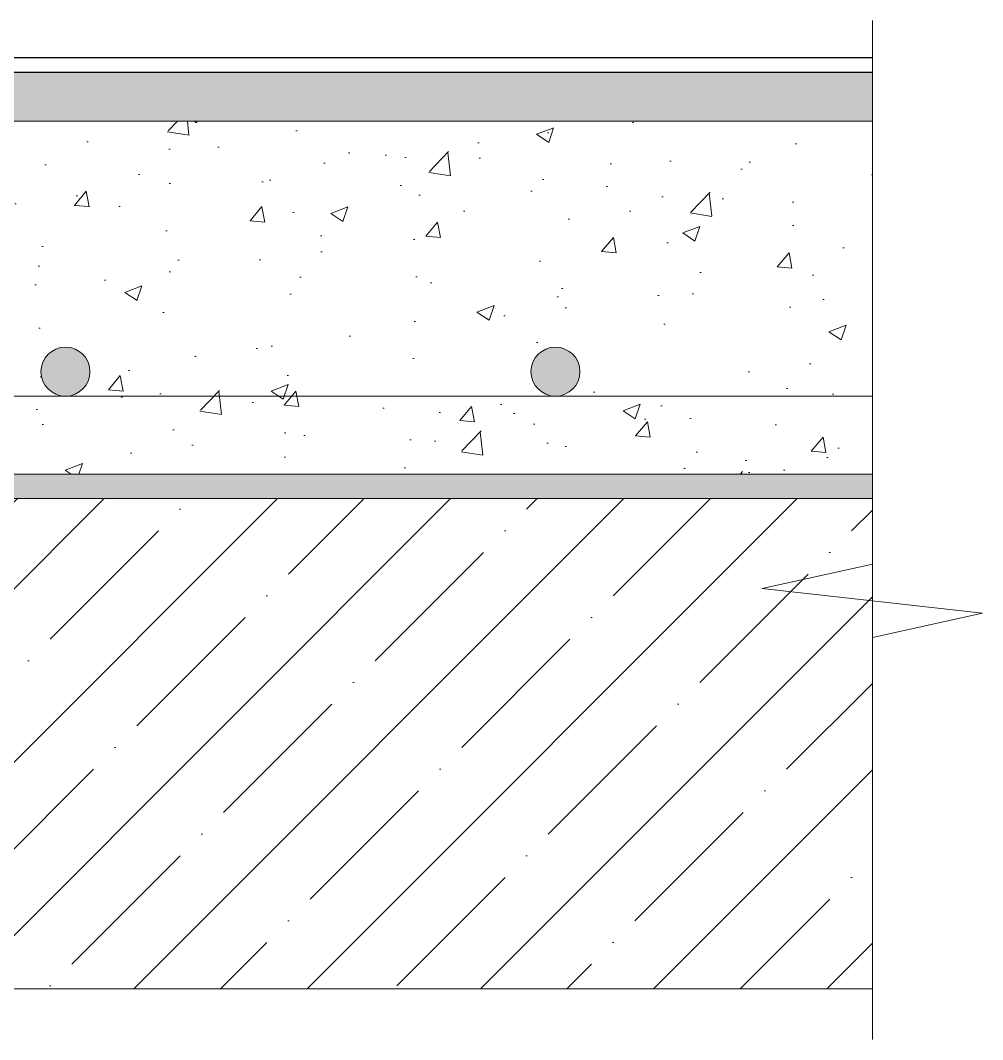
# Model space of a CAD drawing. Header units: millimetres. Extents: x 77165 to 11476408, y -193619 to 1121001.
# Drawn here: x 209231 to 211195, y 322074 to 324153 of the extents above; entities that cross this region are included whole.
import ezdxf

# ---------------------------------------------------------------- set-up
doc = ezdxf.new("R2010")
doc.units = ezdxf.units.MM
doc.layers.add('Элементы узлов', color=7, linetype='Continuous', lineweight=9)

# ---------------------------------------------------------------- blocks, each defined once
blk = doc.blocks.new('*U614')
at = {"color": 8}
blk.add_lwpolyline([(0, -6.699), (0, 1.502), (2.25, 2.002), (-2.25, 2.502), (0, 3.002), (0, 14.093)], dxfattribs=at)

msp = doc.modelspace()

# ---------------------------------------------------------------- hatches: boundary and pattern name
at = {"layer": 'Элементы узлов', "transparency": 33554559}
h = msp.add_hatch(dxfattribs=at)
h.set_pattern_fill('AR-CONC', color=256, scale=0.5, style=0)
h.set_pattern_definition([(50, (802802.44, -1346631.06), (91.0923345, -7.9695428), [9.525, -104.775]), (355, (802802.44, -1346631.06), (-17.6217107, 95.5284226), [7.62, -83.820292]), (100.4514447, (802810.03, -1346631.72), (73.4706235, 87.558876), [8.0950044, -89.0451223]), (46.1842, (802802.44, -1346605.66), (135.5395204, -21.021164), [14.2875, -157.1625]), (96.635558, (802813.73, -1346607.41), (118.702067, 123.713062), [12.142512, -133.567804]), (351.184151, (802802.44, -1346605.66), (118.702067, 123.713062), [11.429984, -125.729866]), (21, (802815.14, -1346612.01), (75.8071956, -51.132599), [9.525, -104.775]), (326, (802815.14, -1346612.01), (30.901014, 92.093983), [7.62, -83.82]), (71.451445, (802821.46, -1346616.27), (106.7082096, 40.9613844), [8.0950044, -89.044969]), (37.5, (802802.44, -1346631.06), (1.5443016, 42.27751944), [0, -82.804, 0, -85.09, 0, -84.1375]), (7.5, (802802.44, -1346631.06), (33.4098313, 50.0902874), [0, -48.514, 0, -80.899, 0, -32.0675]), (327.5, (802774.118, -1346631.06), (67.7952976, -2.864372), [0, -31.75, 0, -99.06, 0, -131.445]), (317.5, (802761.42, -1346631.06), (74.0645907, 12.7132455), [0, -41.275, 0, -65.786, 0, -93.345])])
h.paths.add_polyline_path([(210969.62696, 323947.55402), (210969.62696, 324047.55402), (204144.21438, 324047.55402), (204144.21438, 323947.55402)])
at = {"layer": 'Элементы узлов', "ltscale": 100, "true_color": 0x000000}
h = msp.add_hatch(dxfattribs=at)
h.set_pattern_fill('AR-CONC', color=18, scale=50, style=0)
h.set_pattern_definition([(50, (-4474185.95, 1055824.17), (358.630091, -31.376067), [37.5, -412.5]), (355, (-4474185.95, 1055824.17), (-69.375667, 376.096067), [30, -330]), (100.4514445, (-4474156.06, 1055821.56), (289.254423, 344.719995), [31.870096, -350.571056]), (46.1842, (-4474185.95, 1055924.17), (533.620665, -82.75964), [56.25, -618.75]), (96.635635, (-4474141.5, 1055917.3), (467.33097, 487.0593), [47.80517, -525.85688]), (351.184164, (-4474185.95, 1055924.17), (467.33097, 487.0593), [45, -495]), (21, (-4474135.95, 1055899.17), (298.453526, -201.309445), [37.5, -412.5]), (326, (-4474135.95, 1055899.17), (121.657666, 362.575023), [30, -330]), (71.451445, (-4474111.08, 1055882.4), (420.111188, 161.265576), [31.870095, -350.571056]), (37.5, (-4474185.95, 1055824.17), (6.0799277, 166.446927), [0, -326, 0, -335, 0, -331.25]), (7.5, (-4474185.95, 1055824.17), (131.534769, 197.205856), [0, -191, 0, -318.5, 0, -126.25]), (327.5, (-4474297.45, 1055824.17), (266.911218, -11.277436), [0, -125, 0, -390, 0, -517.5]), (317.5, (-4474347.45, 1055824.17), (291.593085, 50.052491), [0, -162.5, 0, -259, 0, -367.5])])
h.paths.add_polyline_path([(210969.62696, 323947.55402), (204144.21438, 323947.55402), (204144.21438, 323227.55402), (210969.62696, 323227.55402)])
at = {"layer": 'Элементы узлов', "transparency": 33554687}
h = msp.add_hatch(color=256, dxfattribs=at)
h.set_gradient(color2=(0, 0, 0), tint=1, name='SPHERICAL')
h.paths.add_polyline_path([(209372.82603, 323436.62978, 1), (209272.82603, 323436.62978, 1)])
h = msp.add_hatch(color=256, dxfattribs=at)
h.set_gradient(color2=(0, 0, 0), tint=1, name='SPHERICAL')
h.paths.add_polyline_path([(210372.82603, 323436.62978, 1), (210272.82603, 323436.62978, 1)])
msp.add_hatch(color=256, dxfattribs=at).paths.add_polyline_path([(204144.21438, 323227.55402), (204144.21438, 323177.55402), (210969.62696, 323177.55402), (210969.62696, 323227.55402)])
at = {"layer": 'Элементы узлов', "ltscale": 100, "true_color": 0x000000}
h = msp.add_hatch(dxfattribs=at)
h.set_pattern_fill('ANSI35', color=18, scale=1000, style=0)
h.set_pattern_definition([(45, (-4474185.95, 1055674.17), (-176.776695, 176.776695), []), (45, (-4474009.17, 1055674.17), (-176.776695, 176.776695), [312.5, -62.5, 0, -62.5])])
h.paths.add_polyline_path([(210969.62696, 323177.55402), (204144.21438, 323177.55402), (204144.21438, 322177.55402), (210969.62696, 322177.55402)])

# ---------------------------------------------------------------- linework, layer by layer
at = {"layer": 'Элементы узлов', "lineweight": 30}
for p, q in [((204144.21438, 324077.55402), (210969.62696, 324077.55402)), ((204144.21438, 324047.55402), (210969.62696, 324047.55402))]:
    msp.add_line(p, q, dxfattribs=at)
at = {"layer": 'Элементы узлов'}
for points in [[(204144.21438, 323947.55402), (210969.62696, 323947.55402)], [(210969.62696, 323386.62978), (204144.21438, 323386.62978)], [(204144.21438, 323227.55402), (204144.21438, 323227.55402), (210969.62696, 323227.55402)]]:
    msp.add_lwpolyline(points, dxfattribs=at)
at = {"layer": 'Элементы узлов', "color": 18, "lineweight": 5, "ltscale": 100, "true_color": 0x000000}
msp.add_lwpolyline([(204144.21438, 323177.55402), (210969.62696, 323177.55402), (210969.62696, 322177.55402), (204144.21438, 322177.55402)], close=True, dxfattribs=at)
at = {"layer": 'Элементы узлов'}
for centre in [(209322.82603, 323436.62978), (210322.82603, 323436.62978)]:
    msp.add_circle(centre, 50, dxfattribs=at)

# ---------------------------------------------------------------- block references
at = {"layer": 'Элементы узлов', "xscale": 100, "yscale": 100, "zscale": 100}
msp.add_blockref('*U614', (210969.62696, 322743.93829), dxfattribs=at)

doc.saveas('drawing.dxf')
